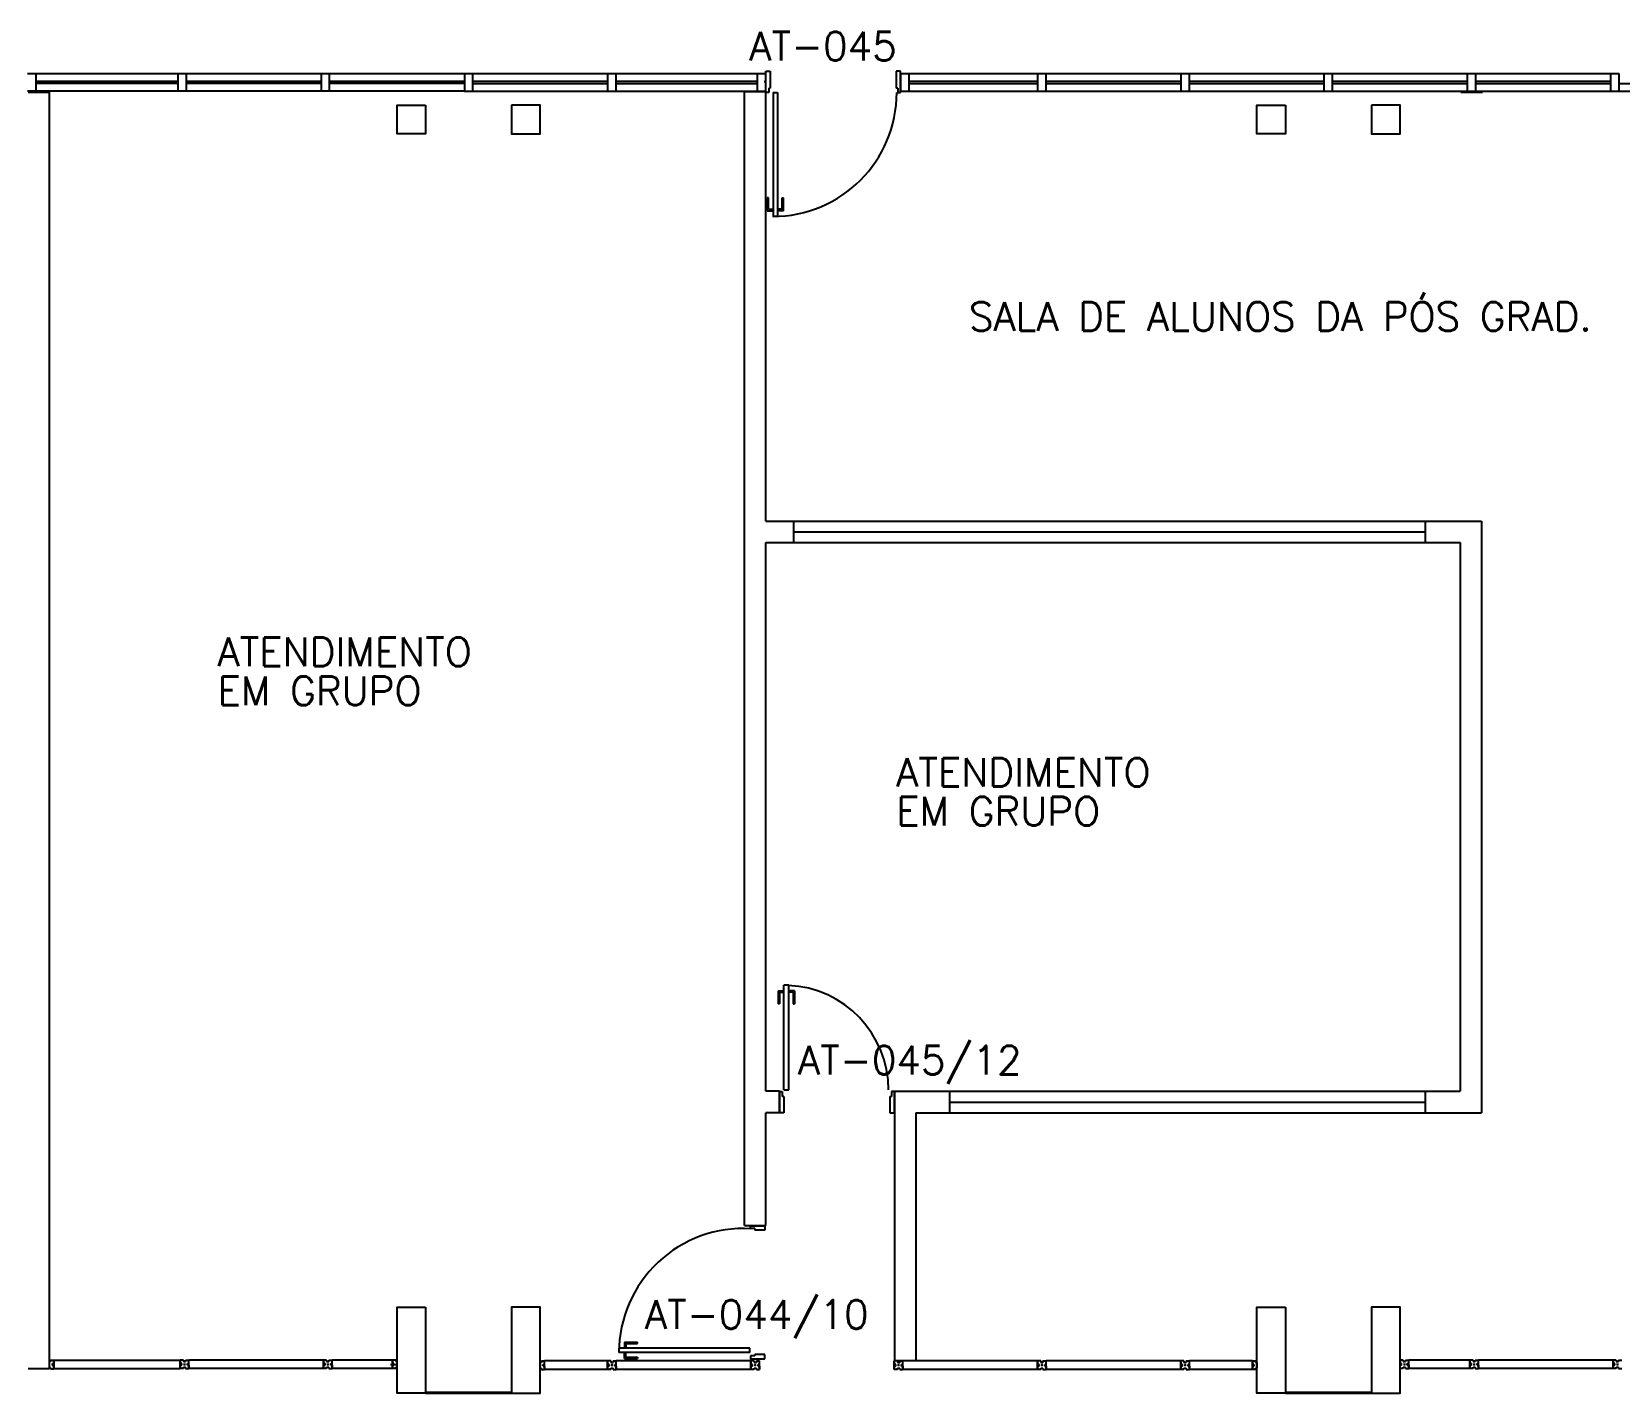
# Model space of a CAD drawing. Header units: millimetres. Extents: x 2860 to 3104, y 1039 to 1134.
# Drawn here: x 2912.16 to 2923.24, y 1061.37 to 1070.88 of the extents above; entities that cross this region are included whole.
import ezdxf

# ---------------------------------------------------------------- set-up
doc = ezdxf.new("R2010")
doc.units = ezdxf.units.MM
for name, color, linetype in [('ALV', 2, 'Continuous'), ('DIV', 2, 'Continuous'), ('ESQ', 2, 'Continuous'), ('ESTR', 3, 'Continuous'), ('TEXTO', 2, 'Continuous'), ('TEXTO-ENDEREÇO', 2, 'Continuous')]:
    doc.layers.add(name, color=color, linetype=linetype)
doc.styles.add('UNB-100', font='simplex.shx', dxfattribs={"height": 0.2})
doc.styles.add('UNB-100-1', font='simplex.shx', dxfattribs={"height": 0.2})

# ---------------------------------------------------------------- blocks, each defined once
blk = doc.blocks.new('PILINT-TTS')
for points in [[(-0.2, 0), (-0.2, -0.2), (0, -0.2), (0, 0)], [(-0.8, 0), (-0.8, -0.2), (-1, -0.2), (-1, 0)], [(-0.8, -8.39), (-0.8, -8.99), (-1, -8.99), (-1, -8.39)]]:
    blk.add_lwpolyline(points, close=True)
blk.add_lwpolyline([(-0.2, -8.99), (0, -8.99), (0, -8.39), (-0.2, -8.39), (-0.2, -8.99)])
blk = doc.blocks.new('MTINI-TTS')
for p, q in [((-0.03, 0.008), (-0.03, 0.03)), ((0.03, 0.03), (-0.03, 0.03)), ((-0.03, 0.008), (-0.02, 0.008)), ((-0.009, 0.03), (-0.027, 0.03)), ((-0.02, 0.008), (-0.02, 0)), ((-0.001, 0), (-0.02, 0)), ((-0.006, 0.02), (-0.006, 0.03)), ((-0.006, 0.023), (-0.006, 0.027)), ((-0.006, 0.02), (0.006, 0.02)), ((0.005, 0.03), (-0.005, 0.03)), ((0.005, 0), (-0.005, 0)), ((0.004, 0.02), (-0.004, 0.02)), ((0.02, 0), (-0.001, 0)), ((0, -0.005), (0, 0.005)), ((0.006, 0.02), (0.006, 0.03)), ((0.006, 0.023), (0.006, 0.027)), ((0.009, 0.03), (0.027, 0.03)), ((0.03, 0.008), (0.02, 0.008)), ((0.02, 0), (0.02, 0.008)), ((0.03, 0.008), (0.03, 0.03))]:
    blk.add_line(p, q)
blk = doc.blocks.new('PDV2E-TTS')
at = {"layer": 'DIV'}
for p, q in [((-0.967, 0.035), (-0.967, 0.05)), ((-0.967, 0.05), (-0.937, 0.05)), ((-0.967, -0.035), (-0.967, 0.035)), ((-0.937, 0.05), (-0.937, -0.02)), ((-0.068, 0.05), (-0.068, -0.02)), ((-0.038, 0.05), (-0.068, 0.05)), ((-0.038, 0.035), (-0.038, 0.05)), ((-0.038, -0.035), (-0.038, 0.035)), ((-0.967, -0.05), (-0.967, -0.035)), ((-0.947, -0.05), (-0.967, -0.05)), ((-0.947, -0.02), (-0.947, -0.05)), ((-0.947, -0.02), (-0.937, -0.02)), ((-0.083, -0.054), (-0.113, -0.054)), ((-0.113, -0.054), (-0.113, -0.969)), ((-0.083, -0.054), (-0.083, -0.969)), ((-0.059, -0.02), (-0.068, -0.02)), ((-0.059, -0.02), (-0.059, -0.05)), ((-0.059, -0.05), (-0.037, -0.05)), ((-0.038, -0.05), (-0.038, -0.035)), ((-0.113, -0.969), (-0.083, -0.969))]:
    blk.add_line(p, q, dxfattribs=at)
at = {"layer": 'DIV', "color": 1}
for p, q in [((-0.145, -0.839), (-0.155, -0.839)), ((-0.155, -0.929), (-0.155, -0.839)), ((-0.145, -0.919), (-0.145, -0.839)), ((-0.05, -0.839), (-0.04, -0.839)), ((-0.05, -0.919), (-0.05, -0.839)), ((-0.04, -0.929), (-0.04, -0.839)), ((-0.155, -0.929), (-0.115, -0.929)), ((-0.145, -0.919), (-0.115, -0.919)), ((-0.05, -0.919), (-0.08, -0.919)), ((-0.04, -0.929), (-0.08, -0.929))]:
    blk.add_line(p, q, dxfattribs=at)
blk.add_arc((-0.081, -0.101), 0.867, 176.6046, 269.9049, dxfattribs=at)
blk = doc.blocks.new('PE80-TTS')
for p, q in [((0.075, 0), (-0.075, 0)), ((-0.075, -0.03), (-0.075, 0)), ((0.075, 0), (0.075, -0.02)), ((0.777, 0.01), (0.687, 0.01)), ((0.687, 0), (0.687, 0.01)), ((0.777, 0.01), (0.777, -0.03)), ((0.04, -0.03), (-0.075, -0.03)), ((0.075, -0.02), (0.04, -0.02)), ((0.04, -0.03), (0.04, -0.02)), ((0.085, -0.03), (0.817, -0.03)), ((0.085, -0.03), (0.085, -0.065)), ((0.085, -0.065), (0.817, -0.065)), ((0.767, 0), (0.687, 0)), ((0.767, -0.095), (0.687, -0.095)), ((0.687, -0.095), (0.687, -0.105)), ((0.777, -0.105), (0.687, -0.105)), ((0.767, 0), (0.767, -0.03)), ((0.767, -0.095), (0.767, -0.065)), ((0.777, -0.105), (0.777, -0.065)), ((0.817, -0.065), (0.817, -0.03)), ((0.04, -0.771), (-0.075, -0.771)), ((-0.075, -0.771), (-0.075, -0.801)), ((0.04, -0.771), (0.04, -0.781)), ((0.075, -0.801), (-0.075, -0.801)), ((0.075, -0.802), (-0.075, -0.802)), ((0.075, -0.781), (0.04, -0.781)), ((0.075, -0.801), (0.075, -0.781))]:
    blk.add_line(p, q)
at = {"color": 1}
blk.add_arc((0.085, -0.03), 0.731, 270, 357.3429, dxfattribs=at)
blk = doc.blocks.new('PDV1D-TTS')
at = {"layer": 'DIV'}
for p, q in [((0, 0), (-0.012, 0)), ((0, 0.06), (0, 0.075)), ((0, 0.075), (0.03, 0.075)), ((0, -0.06), (0, 0.06)), ((0.03, 0.075), (0.03, -0.045)), ((0.91, 0.075), (0.91, -0.045)), ((0.94, 0.075), (0.91, 0.075)), ((0.94, 0.06), (0.94, 0.075)), ((0.94, -0.06), (0.94, 0.06)), ((0, -0.075), (0, -0.06)), ((0.02, -0.075), (0, -0.075)), ((0.02, -0.045), (0.03, -0.045)), ((0.02, -0.045), (0.02, -0.075)), ((0.052, -0.075), (0.052, -0.94)), ((0.052, -0.075), (0.082, -0.075)), ((0.082, -0.075), (0.082, -0.94)), ((0.92, -0.045), (0.91, -0.045)), ((0.92, -0.045), (0.92, -0.075)), ((0.92, -0.075), (0.94, -0.075)), ((0.94, -0.075), (0.94, -0.06)), ((0.082, -0.94), (0.052, -0.94))]:
    blk.add_line(p, q, dxfattribs=at)
at = {"layer": 'DIV', "color": 1}
for p, q in [((0.019, -0.81), (0.009, -0.81)), ((0.009, -0.9), (0.009, -0.81)), ((0.019, -0.89), (0.019, -0.81)), ((0.114, -0.81), (0.124, -0.81)), ((0.114, -0.89), (0.114, -0.81)), ((0.124, -0.9), (0.124, -0.81)), ((0.009, -0.9), (0.049, -0.9)), ((0.019, -0.89), (0.049, -0.89)), ((0.114, -0.89), (0.084, -0.89)), ((0.124, -0.9), (0.084, -0.9))]:
    blk.add_line(p, q, dxfattribs=at)
blk.add_arc((0.048, -0.075), 0.865, 270, 0, dxfattribs=at)

msp = doc.modelspace()

# ---------------------------------------------------------------- linework, layer by layer
at = {"layer": 'ALV'}
for p, q in [((2912.283, 1061.545), (2912.283, 1070.454)), ((2917.133, 1062.543), (2917.133, 1070.46)), ((2917.283, 1067.461), (2917.283, 1070.46)), ((2917.283, 1067.461), (2922.277, 1067.461)), ((2917.476, 1067.461), (2917.476, 1067.311)), ((2921.884, 1067.461), (2921.884, 1067.311)), ((2922.277, 1067.461), (2922.277, 1063.331)), ((2917.283, 1067.311), (2922.127, 1067.311)), ((2917.283, 1063.481), (2917.283, 1067.311)), ((2917.476, 1067.386), (2921.884, 1067.386)), ((2922.127, 1067.311), (2922.127, 1063.481)), ((2917.377, 1063.481), (2917.283, 1063.481)), ((2917.377, 1063.33), (2917.377, 1063.481)), ((2918.179, 1063.481), (2922.127, 1063.481)), ((2918.179, 1063.331), (2918.179, 1063.481)), ((2918.564, 1063.481), (2918.564, 1063.331)), ((2921.884, 1063.481), (2921.884, 1063.331)), ((2917.283, 1062.543), (2917.283, 1063.33)), ((2917.377, 1063.33), (2917.283, 1063.33)), ((2918.179, 1063.33), (2918.179, 1061.599)), ((2918.329, 1063.331), (2918.329, 1061.599)), ((2918.329, 1063.331), (2922.277, 1063.331)), ((2918.564, 1063.406), (2921.884, 1063.406)), ((2912.133, 1061.545), (2912.283, 1061.545)), ((2918.329, 1061.599), (2918.178, 1061.599))]:
    msp.add_line(p, q, dxfattribs=at)
at = {"layer": 'DIV'}
for p, q in [((2917.133, 1062.543), (2917.283, 1062.543)), ((2912.278, 1061.575), (2912.288, 1061.575)), ((2912.283, 1061.57), (2912.283, 1061.58)), ((2912.304, 1061.581), (2912.313, 1061.581)), ((2912.304, 1061.569), (2912.304, 1061.581)), ((2912.304, 1061.569), (2912.313, 1061.569)), ((2912.313, 1061.605), (2913.195, 1061.605)), ((2912.313, 1061.605), (2912.313, 1061.545)), ((2912.313, 1061.584), (2912.313, 1061.602)), ((2912.313, 1061.58), (2912.313, 1061.57)), ((2912.313, 1061.545), (2912.313, 1061.566)), ((2912.313, 1061.566), (2912.313, 1061.548)), ((2912.313, 1061.545), (2913.195, 1061.545)), ((2913.195, 1061.605), (2913.195, 1061.584)), ((2913.195, 1061.545), (2913.195, 1061.605)), ((2913.217, 1061.605), (2913.195, 1061.605)), ((2913.195, 1061.605), (2913.195, 1061.581)), ((2913.195, 1061.605), (2913.195, 1061.545)), ((2913.195, 1061.584), (2913.195, 1061.602)), ((2913.205, 1061.581), (2913.195, 1061.581)), ((2913.207, 1061.581), (2913.195, 1061.581)), ((2913.205, 1061.581), (2913.195, 1061.581)), ((2913.195, 1061.58), (2913.195, 1061.57)), ((2913.205, 1061.569), (2913.195, 1061.569)), ((2913.195, 1061.545), (2913.195, 1061.569)), ((2913.207, 1061.569), (2913.195, 1061.569)), ((2913.205, 1061.569), (2913.195, 1061.569)), ((2913.195, 1061.566), (2913.195, 1061.548)), ((2913.217, 1061.545), (2913.195, 1061.545)), ((2913.205, 1061.569), (2913.205, 1061.581)), ((2913.207, 1061.569), (2913.207, 1061.581)), ((2913.217, 1061.605), (2913.217, 1061.595)), ((2913.217, 1061.595), (2913.233, 1061.595)), ((2913.217, 1061.555), (2913.233, 1061.555)), ((2913.217, 1061.545), (2913.217, 1061.555)), ((2913.231, 1061.575), (2913.22, 1061.575)), ((2913.22, 1061.575), (2913.231, 1061.575)), ((2913.231, 1061.575), (2913.22, 1061.575)), ((2913.22, 1061.575), (2913.231, 1061.575)), ((2913.231, 1061.575), (2913.22, 1061.575)), ((2913.22, 1061.575), (2913.231, 1061.575)), ((2913.225, 1061.58), (2913.225, 1061.57)), ((2913.225, 1061.58), (2913.225, 1061.57)), ((2913.225, 1061.57), (2913.225, 1061.58)), ((2913.225, 1061.57), (2913.225, 1061.58)), ((2913.233, 1061.605), (2913.255, 1061.605)), ((2913.233, 1061.605), (2913.233, 1061.595)), ((2913.233, 1061.545), (2913.233, 1061.555)), ((2913.233, 1061.545), (2913.255, 1061.545)), ((2913.246, 1061.581), (2913.255, 1061.581)), ((2913.246, 1061.581), (2913.246, 1061.569)), ((2913.246, 1061.569), (2913.246, 1061.581)), ((2913.246, 1061.581), (2913.255, 1061.581)), ((2913.246, 1061.569), (2913.255, 1061.569)), ((2913.246, 1061.569), (2913.255, 1061.569)), ((2914.195, 1061.605), (2913.255, 1061.605)), ((2913.255, 1061.545), (2913.255, 1061.605)), ((2913.255, 1061.581), (2913.255, 1061.605)), ((2913.255, 1061.57), (2913.255, 1061.58)), ((2913.255, 1061.569), (2913.255, 1061.545)), ((2914.195, 1061.545), (2913.255, 1061.545)), ((2914.195, 1061.605), (2914.195, 1061.584)), ((2914.195, 1061.545), (2914.195, 1061.605)), ((2914.195, 1061.605), (2914.195, 1061.581)), ((2914.217, 1061.605), (2914.195, 1061.605)), ((2914.195, 1061.584), (2914.195, 1061.602)), ((2914.205, 1061.581), (2914.195, 1061.581)), ((2914.207, 1061.581), (2914.195, 1061.581)), ((2914.195, 1061.57), (2914.195, 1061.58)), ((2914.205, 1061.569), (2914.195, 1061.569)), ((2914.207, 1061.569), (2914.195, 1061.569)), ((2914.195, 1061.545), (2914.195, 1061.569)), ((2914.195, 1061.566), (2914.195, 1061.548)), ((2914.217, 1061.545), (2914.195, 1061.545)), ((2914.205, 1061.581), (2914.205, 1061.569)), ((2914.207, 1061.569), (2914.207, 1061.581)), ((2914.217, 1061.605), (2914.217, 1061.595)), ((2914.217, 1061.595), (2914.233, 1061.595)), ((2914.217, 1061.545), (2914.217, 1061.555)), ((2914.217, 1061.555), (2914.233, 1061.555)), ((2914.231, 1061.575), (2914.22, 1061.575)), ((2914.22, 1061.575), (2914.231, 1061.575)), ((2914.231, 1061.575), (2914.22, 1061.575)), ((2914.22, 1061.575), (2914.231, 1061.575)), ((2914.225, 1061.58), (2914.225, 1061.57)), ((2914.225, 1061.57), (2914.225, 1061.58)), ((2914.225, 1061.58), (2914.225, 1061.57)), ((2914.233, 1061.605), (2914.233, 1061.595)), ((2914.233, 1061.605), (2914.255, 1061.605)), ((2914.233, 1061.545), (2914.233, 1061.555)), ((2914.233, 1061.545), (2914.255, 1061.545)), ((2914.246, 1061.581), (2914.255, 1061.581)), ((2914.246, 1061.569), (2914.246, 1061.581)), ((2914.246, 1061.581), (2914.246, 1061.569)), ((2914.246, 1061.581), (2914.255, 1061.581)), ((2914.246, 1061.569), (2914.255, 1061.569)), ((2914.246, 1061.569), (2914.255, 1061.569)), ((2914.255, 1061.581), (2914.255, 1061.605)), ((2914.255, 1061.545), (2914.255, 1061.605)), ((2914.677, 1061.605), (2914.255, 1061.605)), ((2914.255, 1061.57), (2914.255, 1061.58)), ((2914.255, 1061.569), (2914.255, 1061.545)), ((2914.677, 1061.545), (2914.255, 1061.545)), ((2914.663, 1061.575), (2914.702, 1061.575)), ((2914.677, 1061.605), (2914.677, 1061.545)), ((2914.677, 1061.545), (2914.677, 1061.605)), ((2914.677, 1061.605), (2914.677, 1061.584)), ((2914.699, 1061.605), (2914.677, 1061.605)), ((2914.677, 1061.584), (2914.677, 1061.602)), ((2914.677, 1061.584), (2914.677, 1061.602)), ((2914.687, 1061.581), (2914.677, 1061.581)), ((2914.687, 1061.581), (2914.677, 1061.581)), ((2914.677, 1061.58), (2914.677, 1061.57)), ((2914.677, 1061.57), (2914.677, 1061.58)), ((2914.687, 1061.569), (2914.677, 1061.569)), ((2914.687, 1061.569), (2914.677, 1061.569)), ((2914.677, 1061.566), (2914.677, 1061.548)), ((2914.677, 1061.566), (2914.677, 1061.548)), ((2914.699, 1061.545), (2914.677, 1061.545)), ((2914.685, 1061.581), (2914.68, 1061.581)), ((2914.685, 1061.569), (2914.68, 1061.569)), ((2914.687, 1061.569), (2914.687, 1061.581)), ((2914.687, 1061.581), (2914.687, 1061.569)), ((2914.687, 1061.579), (2914.687, 1061.571)), ((2914.699, 1061.605), (2914.699, 1061.595)), ((2914.707, 1061.595), (2914.699, 1061.595)), ((2914.699, 1061.555), (2914.707, 1061.555)), ((2914.699, 1061.545), (2914.699, 1061.555)), ((2914.712, 1061.575), (2914.702, 1061.575)), ((2914.707, 1061.595), (2914.707, 1061.574)), ((2914.707, 1061.58), (2914.707, 1061.57)), ((2914.707, 1061.58), (2914.707, 1061.57)), ((2914.707, 1061.574), (2914.707, 1061.555)), ((2915.713, 1061.569), (2915.703, 1061.569)), ((2915.703, 1061.569), (2915.713, 1061.569)), ((2915.703, 1061.569), (2915.713, 1061.569)), ((2915.708, 1061.57), (2915.708, 1061.589)), ((2915.716, 1061.589), (2915.708, 1061.589)), ((2915.708, 1061.574), (2915.708, 1061.564)), ((2915.708, 1061.564), (2915.708, 1061.574)), ((2915.708, 1061.549), (2915.708, 1061.57)), ((2915.708, 1061.549), (2915.716, 1061.549)), ((2915.716, 1061.599), (2915.716, 1061.589)), ((2915.716, 1061.599), (2915.738, 1061.599)), ((2915.716, 1061.539), (2915.716, 1061.549)), ((2915.716, 1061.539), (2915.738, 1061.539)), ((2915.728, 1061.575), (2915.728, 1061.563)), ((2915.728, 1061.575), (2915.738, 1061.575)), ((2915.728, 1061.575), (2915.728, 1061.563)), ((2915.728, 1061.575), (2915.738, 1061.575)), ((2915.728, 1061.565), (2915.728, 1061.573)), ((2915.728, 1061.563), (2915.738, 1061.563)), ((2915.728, 1061.563), (2915.738, 1061.563)), ((2915.73, 1061.575), (2915.735, 1061.575)), ((2915.73, 1061.563), (2915.735, 1061.563)), ((2916.178, 1061.599), (2915.738, 1061.599)), ((2915.738, 1061.539), (2915.738, 1061.599)), ((2915.738, 1061.539), (2915.738, 1061.599)), ((2915.738, 1061.578), (2915.738, 1061.596)), ((2915.738, 1061.564), (2915.738, 1061.574)), ((2915.738, 1061.564), (2915.738, 1061.574)), ((2915.738, 1061.56), (2915.738, 1061.542)), ((2916.178, 1061.539), (2915.738, 1061.539)), ((2916.178, 1061.599), (2916.178, 1061.578)), ((2916.178, 1061.539), (2916.178, 1061.599)), ((2916.178, 1061.599), (2916.178, 1061.575)), ((2916.2, 1061.599), (2916.178, 1061.599)), ((2916.178, 1061.578), (2916.178, 1061.596)), ((2916.187, 1061.575), (2916.178, 1061.575)), ((2916.189, 1061.575), (2916.178, 1061.575)), ((2916.178, 1061.564), (2916.178, 1061.574)), ((2916.187, 1061.563), (2916.178, 1061.563)), ((2916.189, 1061.563), (2916.178, 1061.563)), ((2916.178, 1061.539), (2916.178, 1061.563)), ((2916.178, 1061.56), (2916.178, 1061.542)), ((2916.2, 1061.539), (2916.178, 1061.539)), ((2916.187, 1061.575), (2916.187, 1061.563)), ((2916.189, 1061.563), (2916.189, 1061.575)), ((2916.2, 1061.599), (2916.2, 1061.589)), ((2916.2, 1061.589), (2916.216, 1061.589)), ((2916.2, 1061.539), (2916.2, 1061.549)), ((2916.2, 1061.549), (2916.216, 1061.549)), ((2916.213, 1061.569), (2916.203, 1061.569)), ((2916.203, 1061.569), (2916.213, 1061.569)), ((2916.213, 1061.569), (2916.203, 1061.569)), ((2916.203, 1061.569), (2916.213, 1061.569)), ((2916.208, 1061.574), (2916.208, 1061.564)), ((2916.208, 1061.564), (2916.208, 1061.574)), ((2916.208, 1061.574), (2916.208, 1061.564)), ((2916.216, 1061.599), (2916.216, 1061.589)), ((2916.216, 1061.599), (2916.238, 1061.599)), ((2916.216, 1061.539), (2916.216, 1061.549)), ((2916.216, 1061.539), (2916.238, 1061.539)), ((2916.228, 1061.575), (2916.238, 1061.575)), ((2916.228, 1061.563), (2916.228, 1061.575)), ((2916.228, 1061.575), (2916.228, 1061.563)), ((2916.228, 1061.575), (2916.238, 1061.575)), ((2916.228, 1061.563), (2916.238, 1061.563)), ((2916.228, 1061.563), (2916.238, 1061.563)), ((2917.178, 1061.599), (2916.238, 1061.599)), ((2916.238, 1061.575), (2916.238, 1061.599)), ((2916.238, 1061.539), (2916.238, 1061.599)), ((2916.238, 1061.564), (2916.238, 1061.574)), ((2916.238, 1061.563), (2916.238, 1061.539)), ((2917.178, 1061.539), (2916.238, 1061.539)), ((2917.178, 1061.539), (2917.178, 1061.599)), ((2917.178, 1061.599), (2917.178, 1061.578)), ((2917.178, 1061.599), (2917.178, 1061.575)), ((2917.2, 1061.599), (2917.178, 1061.599)), ((2917.178, 1061.578), (2917.178, 1061.596)), ((2917.187, 1061.575), (2917.178, 1061.575)), ((2917.189, 1061.575), (2917.178, 1061.575)), ((2917.178, 1061.564), (2917.178, 1061.574)), ((2917.187, 1061.563), (2917.178, 1061.563)), ((2917.189, 1061.563), (2917.178, 1061.563)), ((2917.178, 1061.539), (2917.178, 1061.563)), ((2917.178, 1061.56), (2917.178, 1061.542)), ((2917.2, 1061.539), (2917.178, 1061.539)), ((2917.187, 1061.575), (2917.187, 1061.563)), ((2917.189, 1061.563), (2917.189, 1061.575)), ((2917.2, 1061.599), (2917.2, 1061.589)), ((2917.2, 1061.589), (2917.216, 1061.589)), ((2917.2, 1061.539), (2917.2, 1061.549)), ((2917.2, 1061.549), (2917.216, 1061.549)), ((2917.213, 1061.569), (2917.203, 1061.569)), ((2917.203, 1061.569), (2917.213, 1061.569)), ((2917.213, 1061.569), (2917.203, 1061.569)), ((2917.203, 1061.569), (2917.213, 1061.569)), ((2917.208, 1061.574), (2917.208, 1061.564)), ((2917.208, 1061.564), (2917.208, 1061.574)), ((2917.208, 1061.574), (2917.208, 1061.564)), ((2917.216, 1061.599), (2917.216, 1061.589)), ((2917.216, 1061.599), (2917.238, 1061.599)), ((2917.216, 1061.539), (2917.216, 1061.549)), ((2917.216, 1061.539), (2917.238, 1061.539)), ((2917.228, 1061.575), (2917.238, 1061.575)), ((2917.228, 1061.563), (2917.228, 1061.575)), ((2917.228, 1061.575), (2917.228, 1061.563)), ((2917.228, 1061.575), (2917.238, 1061.575)), ((2917.228, 1061.563), (2917.238, 1061.563)), ((2917.228, 1061.563), (2917.238, 1061.563)), ((2917.238, 1061.575), (2917.238, 1061.599)), ((2917.238, 1061.539), (2917.238, 1061.599)), ((2917.238, 1061.564), (2917.238, 1061.574)), ((2917.238, 1061.563), (2917.238, 1061.539)), ((2918.178, 1061.539), (2918.178, 1061.599)), ((2918.178, 1061.599), (2918.178, 1061.578)), ((2918.178, 1061.599), (2918.178, 1061.575)), ((2918.2, 1061.599), (2918.178, 1061.599)), ((2918.178, 1061.578), (2918.178, 1061.596)), ((2918.187, 1061.575), (2918.178, 1061.575)), ((2918.189, 1061.575), (2918.178, 1061.575)), ((2918.178, 1061.564), (2918.178, 1061.574)), ((2918.187, 1061.563), (2918.178, 1061.563)), ((2918.189, 1061.563), (2918.178, 1061.563)), ((2918.178, 1061.539), (2918.178, 1061.563)), ((2918.178, 1061.56), (2918.178, 1061.542)), ((2918.2, 1061.539), (2918.178, 1061.539)), ((2918.187, 1061.575), (2918.187, 1061.563)), ((2918.189, 1061.563), (2918.189, 1061.575)), ((2918.2, 1061.599), (2918.2, 1061.589)), ((2918.2, 1061.589), (2918.216, 1061.589)), ((2918.2, 1061.539), (2918.2, 1061.549)), ((2918.2, 1061.549), (2918.216, 1061.549)), ((2918.213, 1061.569), (2918.203, 1061.569)), ((2918.203, 1061.569), (2918.213, 1061.569)), ((2918.213, 1061.569), (2918.203, 1061.569)), ((2918.203, 1061.569), (2918.213, 1061.569)), ((2918.208, 1061.574), (2918.208, 1061.564)), ((2918.208, 1061.564), (2918.208, 1061.574)), ((2918.208, 1061.574), (2918.208, 1061.564)), ((2918.216, 1061.599), (2918.216, 1061.589)), ((2918.216, 1061.599), (2918.238, 1061.599)), ((2918.216, 1061.539), (2918.216, 1061.549)), ((2918.216, 1061.539), (2918.238, 1061.539)), ((2918.228, 1061.575), (2918.238, 1061.575)), ((2918.228, 1061.563), (2918.228, 1061.575)), ((2918.228, 1061.575), (2918.228, 1061.563)), ((2918.228, 1061.575), (2918.238, 1061.575)), ((2918.228, 1061.563), (2918.238, 1061.563)), ((2918.228, 1061.563), (2918.238, 1061.563)), ((2919.178, 1061.599), (2918.238, 1061.599)), ((2918.238, 1061.575), (2918.238, 1061.599)), ((2918.238, 1061.539), (2918.238, 1061.599)), ((2918.238, 1061.564), (2918.238, 1061.574)), ((2918.238, 1061.563), (2918.238, 1061.539)), ((2919.178, 1061.539), (2918.238, 1061.539)), ((2919.178, 1061.539), (2919.178, 1061.599)), ((2919.178, 1061.599), (2919.178, 1061.578)), ((2919.178, 1061.599), (2919.178, 1061.575)), ((2919.2, 1061.599), (2919.178, 1061.599)), ((2919.178, 1061.578), (2919.178, 1061.596)), ((2919.187, 1061.575), (2919.178, 1061.575)), ((2919.189, 1061.575), (2919.178, 1061.575)), ((2919.178, 1061.564), (2919.178, 1061.574)), ((2919.187, 1061.563), (2919.178, 1061.563)), ((2919.189, 1061.563), (2919.178, 1061.563)), ((2919.178, 1061.539), (2919.178, 1061.563)), ((2919.178, 1061.56), (2919.178, 1061.542)), ((2919.2, 1061.539), (2919.178, 1061.539)), ((2919.187, 1061.575), (2919.187, 1061.563)), ((2919.189, 1061.563), (2919.189, 1061.575)), ((2919.2, 1061.599), (2919.2, 1061.589)), ((2919.2, 1061.589), (2919.216, 1061.589)), ((2919.2, 1061.539), (2919.2, 1061.549)), ((2919.2, 1061.549), (2919.216, 1061.549)), ((2919.213, 1061.569), (2919.203, 1061.569)), ((2919.203, 1061.569), (2919.213, 1061.569)), ((2919.213, 1061.569), (2919.203, 1061.569)), ((2919.203, 1061.569), (2919.213, 1061.569)), ((2919.208, 1061.574), (2919.208, 1061.564)), ((2919.208, 1061.564), (2919.208, 1061.574)), ((2919.208, 1061.574), (2919.208, 1061.564)), ((2919.216, 1061.599), (2919.216, 1061.589)), ((2919.216, 1061.599), (2919.238, 1061.599)), ((2919.216, 1061.539), (2919.216, 1061.549)), ((2919.216, 1061.539), (2919.238, 1061.539)), ((2919.228, 1061.575), (2919.238, 1061.575)), ((2919.228, 1061.563), (2919.228, 1061.575)), ((2919.228, 1061.575), (2919.228, 1061.563)), ((2919.228, 1061.575), (2919.238, 1061.575)), ((2919.228, 1061.563), (2919.238, 1061.563)), ((2919.228, 1061.563), (2919.238, 1061.563)), ((2920.178, 1061.599), (2919.238, 1061.599)), ((2919.238, 1061.575), (2919.238, 1061.599)), ((2919.238, 1061.539), (2919.238, 1061.599)), ((2919.238, 1061.564), (2919.238, 1061.574)), ((2919.238, 1061.563), (2919.238, 1061.539)), ((2920.178, 1061.539), (2919.238, 1061.539)), ((2920.178, 1061.599), (2920.178, 1061.575)), ((2920.2, 1061.599), (2920.178, 1061.599)), ((2920.178, 1061.539), (2920.178, 1061.599)), ((2920.178, 1061.599), (2920.178, 1061.578)), ((2920.178, 1061.578), (2920.178, 1061.596)), ((2920.189, 1061.575), (2920.178, 1061.575)), ((2920.187, 1061.575), (2920.178, 1061.575)), ((2920.178, 1061.564), (2920.178, 1061.574)), ((2920.189, 1061.563), (2920.178, 1061.563)), ((2920.178, 1061.539), (2920.178, 1061.563)), ((2920.187, 1061.563), (2920.178, 1061.563)), ((2920.178, 1061.56), (2920.178, 1061.542)), ((2920.2, 1061.539), (2920.178, 1061.539)), ((2920.187, 1061.575), (2920.187, 1061.563)), ((2920.189, 1061.563), (2920.189, 1061.575)), ((2920.2, 1061.599), (2920.2, 1061.589)), ((2920.2, 1061.589), (2920.216, 1061.589)), ((2920.2, 1061.539), (2920.2, 1061.549)), ((2920.2, 1061.549), (2920.216, 1061.549)), ((2920.203, 1061.569), (2920.213, 1061.569)), ((2920.213, 1061.569), (2920.203, 1061.569)), ((2920.203, 1061.569), (2920.213, 1061.569)), ((2920.213, 1061.569), (2920.203, 1061.569)), ((2920.208, 1061.564), (2920.208, 1061.574)), ((2920.208, 1061.574), (2920.208, 1061.564)), ((2920.208, 1061.574), (2920.208, 1061.564)), ((2920.216, 1061.599), (2920.216, 1061.589)), ((2920.216, 1061.599), (2920.238, 1061.599)), ((2920.216, 1061.539), (2920.216, 1061.549)), ((2920.216, 1061.539), (2920.238, 1061.539)), ((2920.228, 1061.575), (2920.238, 1061.575)), ((2920.228, 1061.563), (2920.228, 1061.575)), ((2920.228, 1061.575), (2920.228, 1061.563)), ((2920.228, 1061.575), (2920.238, 1061.575)), ((2920.228, 1061.563), (2920.238, 1061.563)), ((2920.228, 1061.563), (2920.238, 1061.563)), ((2920.238, 1061.575), (2920.238, 1061.599)), ((2920.238, 1061.539), (2920.238, 1061.599)), ((2920.678, 1061.599), (2920.238, 1061.599)), ((2920.238, 1061.564), (2920.238, 1061.574)), ((2920.238, 1061.563), (2920.238, 1061.539)), ((2920.678, 1061.539), (2920.238, 1061.539)), ((2920.678, 1061.599), (2920.678, 1061.578)), ((2920.678, 1061.539), (2920.678, 1061.599)), ((2920.7, 1061.598), (2920.678, 1061.598)), ((2920.678, 1061.598), (2920.678, 1061.538)), ((2920.678, 1061.578), (2920.678, 1061.596)), ((2920.678, 1061.577), (2920.678, 1061.595)), ((2920.687, 1061.575), (2920.678, 1061.575)), ((2920.678, 1061.564), (2920.678, 1061.574)), ((2920.687, 1061.574), (2920.678, 1061.574)), ((2920.678, 1061.573), (2920.678, 1061.563)), ((2920.687, 1061.563), (2920.678, 1061.563)), ((2920.687, 1061.562), (2920.678, 1061.562)), ((2920.678, 1061.56), (2920.678, 1061.542)), ((2920.678, 1061.559), (2920.678, 1061.541)), ((2920.7, 1061.538), (2920.678, 1061.538)), ((2920.685, 1061.574), (2920.681, 1061.574)), ((2920.685, 1061.562), (2920.681, 1061.562)), ((2920.687, 1061.575), (2920.687, 1061.563)), ((2920.687, 1061.562), (2920.687, 1061.574)), ((2920.687, 1061.572), (2920.687, 1061.564)), ((2920.7, 1061.598), (2920.7, 1061.588)), ((2920.708, 1061.588), (2920.7, 1061.588)), ((2920.7, 1061.538), (2920.7, 1061.548)), ((2920.7, 1061.548), (2920.708, 1061.548)), ((2920.713, 1061.569), (2920.702, 1061.569)), ((2920.713, 1061.568), (2920.702, 1061.568)), ((2920.708, 1061.588), (2920.708, 1061.567)), ((2920.708, 1061.574), (2920.708, 1061.564)), ((2920.708, 1061.573), (2920.708, 1061.563)), ((2920.708, 1061.567), (2920.708, 1061.548)), ((2921.73, 1061.605), (2921.708, 1061.605)), ((2921.708, 1061.605), (2921.708, 1061.581)), ((2921.719, 1061.581), (2921.708, 1061.581)), ((2921.708, 1061.545), (2921.708, 1061.569)), ((2921.719, 1061.569), (2921.708, 1061.569)), ((2921.73, 1061.545), (2921.708, 1061.545)), ((2921.719, 1061.569), (2921.719, 1061.581)), ((2921.73, 1061.605), (2921.73, 1061.595)), ((2921.73, 1061.595), (2921.746, 1061.595)), ((2921.73, 1061.555), (2921.746, 1061.555)), ((2921.73, 1061.545), (2921.73, 1061.555)), ((2921.733, 1061.575), (2921.743, 1061.575)), ((2921.743, 1061.575), (2921.733, 1061.575)), ((2921.733, 1061.575), (2921.743, 1061.575)), ((2921.738, 1061.58), (2921.738, 1061.57)), ((2921.738, 1061.57), (2921.738, 1061.58)), ((2921.746, 1061.605), (2921.768, 1061.605)), ((2921.746, 1061.605), (2921.746, 1061.595)), ((2921.746, 1061.545), (2921.746, 1061.555)), ((2921.746, 1061.545), (2921.768, 1061.545)), ((2921.758, 1061.581), (2921.768, 1061.581)), ((2921.758, 1061.581), (2921.758, 1061.569)), ((2921.758, 1061.569), (2921.758, 1061.581)), ((2921.758, 1061.581), (2921.768, 1061.581)), ((2921.758, 1061.569), (2921.768, 1061.569)), ((2921.758, 1061.569), (2921.768, 1061.569)), ((2922.195, 1061.605), (2921.768, 1061.605)), ((2921.768, 1061.545), (2921.768, 1061.605)), ((2921.768, 1061.581), (2921.768, 1061.605)), ((2921.768, 1061.57), (2921.768, 1061.58)), ((2921.768, 1061.569), (2921.768, 1061.545)), ((2922.195, 1061.545), (2921.768, 1061.545)), ((2922.217, 1061.605), (2922.195, 1061.605)), ((2922.195, 1061.605), (2922.195, 1061.581)), ((2922.195, 1061.545), (2922.195, 1061.605)), ((2922.195, 1061.605), (2922.195, 1061.584)), ((2922.195, 1061.584), (2922.195, 1061.602)), ((2922.207, 1061.581), (2922.195, 1061.581)), ((2922.205, 1061.581), (2922.195, 1061.581)), ((2922.195, 1061.57), (2922.195, 1061.58)), ((2922.195, 1061.545), (2922.195, 1061.569)), ((2922.207, 1061.569), (2922.195, 1061.569)), ((2922.205, 1061.569), (2922.195, 1061.569)), ((2922.195, 1061.566), (2922.195, 1061.548)), ((2922.217, 1061.545), (2922.195, 1061.545)), ((2922.205, 1061.581), (2922.205, 1061.569)), ((2922.207, 1061.569), (2922.207, 1061.581)), ((2922.217, 1061.605), (2922.217, 1061.595)), ((2922.217, 1061.595), (2922.233, 1061.595)), ((2922.217, 1061.555), (2922.233, 1061.555)), ((2922.217, 1061.545), (2922.217, 1061.555)), ((2922.22, 1061.575), (2922.231, 1061.575)), ((2922.231, 1061.575), (2922.22, 1061.575)), ((2922.22, 1061.575), (2922.231, 1061.575)), ((2922.231, 1061.575), (2922.22, 1061.575)), ((2922.225, 1061.58), (2922.225, 1061.57)), ((2922.225, 1061.57), (2922.225, 1061.58)), ((2922.225, 1061.58), (2922.225, 1061.57)), ((2922.233, 1061.605), (2922.255, 1061.605)), ((2922.233, 1061.605), (2922.233, 1061.595)), ((2922.233, 1061.545), (2922.233, 1061.555)), ((2922.233, 1061.545), (2922.255, 1061.545)), ((2922.246, 1061.581), (2922.255, 1061.581)), ((2922.246, 1061.581), (2922.246, 1061.569)), ((2922.246, 1061.569), (2922.246, 1061.581)), ((2922.246, 1061.581), (2922.255, 1061.581)), ((2922.246, 1061.569), (2922.255, 1061.569)), ((2922.246, 1061.569), (2922.255, 1061.569)), ((2922.255, 1061.545), (2922.255, 1061.605)), ((2922.255, 1061.581), (2922.255, 1061.605)), ((2923.195, 1061.605), (2922.255, 1061.605)), ((2922.255, 1061.57), (2922.255, 1061.58)), ((2922.255, 1061.569), (2922.255, 1061.545)), ((2923.195, 1061.545), (2922.255, 1061.545)), ((2923.217, 1061.605), (2923.195, 1061.605)), ((2923.195, 1061.605), (2923.195, 1061.581)), ((2923.195, 1061.605), (2923.195, 1061.584)), ((2923.195, 1061.545), (2923.195, 1061.605)), ((2923.195, 1061.584), (2923.195, 1061.602)), ((2923.207, 1061.581), (2923.195, 1061.581)), ((2923.205, 1061.581), (2923.195, 1061.581)), ((2923.195, 1061.57), (2923.195, 1061.58)), ((2923.195, 1061.545), (2923.195, 1061.569)), ((2923.207, 1061.569), (2923.195, 1061.569)), ((2923.205, 1061.569), (2923.195, 1061.569)), ((2923.195, 1061.566), (2923.195, 1061.548)), ((2923.217, 1061.545), (2923.195, 1061.545)), ((2923.205, 1061.581), (2923.205, 1061.569)), ((2923.207, 1061.569), (2923.207, 1061.581)), ((2923.217, 1061.605), (2923.217, 1061.595)), ((2923.217, 1061.595), (2923.233, 1061.595)), ((2923.217, 1061.555), (2923.233, 1061.555)), ((2923.217, 1061.545), (2923.217, 1061.555)), ((2923.22, 1061.575), (2923.231, 1061.575)), ((2923.231, 1061.575), (2923.22, 1061.575)), ((2923.22, 1061.575), (2923.231, 1061.575)), ((2923.231, 1061.575), (2923.22, 1061.575)), ((2923.225, 1061.58), (2923.225, 1061.57)), ((2923.225, 1061.57), (2923.225, 1061.58)), ((2923.225, 1061.58), (2923.225, 1061.57)), ((2923.233, 1061.605), (2923.255, 1061.605)), ((2923.233, 1061.605), (2923.233, 1061.595)), ((2923.233, 1061.545), (2923.233, 1061.555)), ((2923.233, 1061.545), (2923.255, 1061.545)), ((2914.908, 1061.38), (2915.51, 1061.38)), ((2914.908, 1061.374), (2915.51, 1061.374)), ((2920.908, 1061.38), (2921.51, 1061.38)), ((2920.908, 1061.374), (2921.51, 1061.374))]:
    msp.add_line(p, q, dxfattribs=at)
at = {"layer": 'ESQ'}
for p, q in [((2912.19, 1070.583), (2912.13, 1070.583)), ((2912.19, 1070.463), (2912.19, 1070.583)), ((2912.19, 1070.517), (2913.178, 1070.517)), ((2913.178, 1070.583), (2912.191, 1070.583)), ((2913.178, 1070.529), (2912.191, 1070.529)), ((2913.178, 1070.583), (2913.178, 1070.464)), ((2913.238, 1070.583), (2913.178, 1070.583)), ((2913.238, 1070.463), (2913.238, 1070.583)), ((2914.178, 1070.583), (2913.238, 1070.583)), ((2914.178, 1070.529), (2913.238, 1070.529)), ((2913.238, 1070.517), (2914.178, 1070.517)), ((2914.178, 1070.583), (2914.178, 1070.464)), ((2914.238, 1070.583), (2914.178, 1070.583)), ((2914.238, 1070.463), (2914.238, 1070.583)), ((2915.178, 1070.583), (2914.238, 1070.583)), ((2915.178, 1070.529), (2914.238, 1070.529)), ((2914.238, 1070.517), (2915.178, 1070.517)), ((2915.238, 1070.582), (2915.178, 1070.582)), ((2915.178, 1070.582), (2915.178, 1070.463)), ((2916.178, 1070.582), (2915.238, 1070.582)), ((2915.238, 1070.462), (2915.238, 1070.582)), ((2916.178, 1070.528), (2915.238, 1070.528)), ((2915.238, 1070.516), (2916.178, 1070.516)), ((2916.178, 1070.582), (2916.178, 1070.463)), ((2916.238, 1070.582), (2916.178, 1070.582)), ((2917.222, 1070.582), (2916.238, 1070.582)), ((2916.238, 1070.462), (2916.238, 1070.582)), ((2917.222, 1070.528), (2916.238, 1070.528)), ((2916.238, 1070.516), (2917.222, 1070.516)), ((2917.222, 1070.582), (2917.222, 1070.463)), ((2917.282, 1070.582), (2917.222, 1070.582)), ((2917.282, 1070.462), (2917.282, 1070.582)), ((2918.222, 1070.582), (2918.222, 1070.463)), ((2918.282, 1070.582), (2918.222, 1070.582)), ((2918.282, 1070.462), (2918.282, 1070.582)), ((2918.282, 1070.516), (2919.178, 1070.516)), ((2919.178, 1070.582), (2918.283, 1070.582)), ((2919.178, 1070.528), (2918.283, 1070.528)), ((2919.178, 1070.582), (2919.178, 1070.463)), ((2919.238, 1070.582), (2919.178, 1070.582)), ((2919.238, 1070.462), (2919.238, 1070.582)), ((2920.178, 1070.582), (2919.238, 1070.582)), ((2920.178, 1070.528), (2919.238, 1070.528)), ((2919.238, 1070.516), (2920.178, 1070.516)), ((2920.178, 1070.582), (2920.178, 1070.463)), ((2920.238, 1070.582), (2920.178, 1070.582)), ((2920.238, 1070.462), (2920.238, 1070.582)), ((2921.178, 1070.582), (2920.238, 1070.582)), ((2921.178, 1070.528), (2920.238, 1070.528)), ((2920.238, 1070.516), (2921.178, 1070.516)), ((2921.237, 1070.582), (2921.177, 1070.582)), ((2921.177, 1070.582), (2921.177, 1070.463)), ((2921.237, 1070.462), (2921.237, 1070.582)), ((2921.237, 1070.516), (2922.177, 1070.516)), ((2922.177, 1070.582), (2921.238, 1070.582)), ((2922.177, 1070.528), (2921.238, 1070.528)), ((2922.177, 1070.582), (2922.177, 1070.463)), ((2922.237, 1070.582), (2922.177, 1070.582)), ((2922.237, 1070.462), (2922.237, 1070.582)), ((2922.237, 1070.516), (2923.177, 1070.516)), ((2923.177, 1070.582), (2922.238, 1070.582)), ((2923.177, 1070.528), (2922.238, 1070.528)), ((2923.177, 1070.582), (2923.177, 1070.463)), ((2923.237, 1070.582), (2923.177, 1070.582)), ((2923.237, 1070.462), (2923.237, 1070.582)), ((2923.237, 1070.516), (2924.222, 1070.516)), ((2912.13, 1070.463), (2912.19, 1070.463)), ((2912.133, 1070.454), (2912.283, 1070.454)), ((2912.19, 1070.463), (2913.178, 1070.463)), ((2913.178, 1070.463), (2913.238, 1070.463)), ((2913.238, 1070.463), (2914.178, 1070.463)), ((2914.178, 1070.463), (2914.238, 1070.463)), ((2914.238, 1070.463), (2915.178, 1070.463)), ((2915.178, 1070.462), (2915.238, 1070.462)), ((2915.238, 1070.462), (2916.178, 1070.462)), ((2916.178, 1070.462), (2916.238, 1070.462)), ((2916.238, 1070.462), (2917.222, 1070.462)), ((2917.133, 1070.46), (2917.284, 1070.46)), ((2917.222, 1070.462), (2917.282, 1070.462)), ((2918.222, 1070.462), (2918.282, 1070.462)), ((2918.282, 1070.462), (2919.178, 1070.462)), ((2919.178, 1070.462), (2919.238, 1070.462)), ((2919.238, 1070.462), (2920.178, 1070.462)), ((2920.178, 1070.462), (2920.238, 1070.462)), ((2920.238, 1070.462), (2921.178, 1070.462)), ((2921.177, 1070.462), (2921.237, 1070.462)), ((2921.237, 1070.462), (2922.177, 1070.462)), ((2922.133, 1070.454), (2922.283, 1070.454)), ((2922.177, 1070.462), (2922.237, 1070.462)), ((2922.237, 1070.462), (2923.177, 1070.462)), ((2923.177, 1070.462), (2923.237, 1070.462)), ((2923.237, 1070.462), (2924.222, 1070.462))]:
    msp.add_line(p, q, dxfattribs=at)

# ---------------------------------------------------------------- block references
at = {"layer": 'DIV'}
msp.add_blockref('PDV1D-TTS', (2917.282, 1070.527), dxfattribs=at)
for name, p, rotation in [('PE80-TTS', (2917.377, 1063.405), 90.00000000000001), ('PDV2E-TTS', (2917.225, 1061.575), 270), ('MTINI-TTS', (2912.283, 1061.574), 270)]:
    msp.add_blockref(name, p, dxfattribs=dict(at, rotation=rotation))
at = {"layer": 'ESTR', "color": 9}
for p in [(2915.708, 1070.364), (2921.708, 1070.364)]:
    msp.add_blockref('PILINT-TTS', p, dxfattribs=at)

# ---------------------------------------------------------------- texts
at = {"layer": 'TEXTO', "style": 'UNB-100'}
for s, p in [('SALA DE ALUNOS DA PÓS GRAD.', (2918.699, 1068.789)), ('ATENDIMENTO', (2913.456, 1066.448)), ('EM GRUPO', (2913.456, 1066.176)), ('ATENDIMENTO', (2918.192, 1065.607)), ('EM GRUPO', (2918.192, 1065.335))]:
    msp.add_text(s, height=0.2, dxfattribs=at).set_placement(p)
at = {"layer": 'TEXTO-ENDEREÇO', "style": 'UNB-100-1'}
for s, p in [('AT-045', (2917.167, 1070.676)), ('AT-045/12', (2917.507, 1063.599)), ('AT-044/10', (2916.439, 1061.824))]:
    msp.add_text(s, height=0.2, dxfattribs=at).set_placement(p)

doc.saveas('drawing.dxf')
